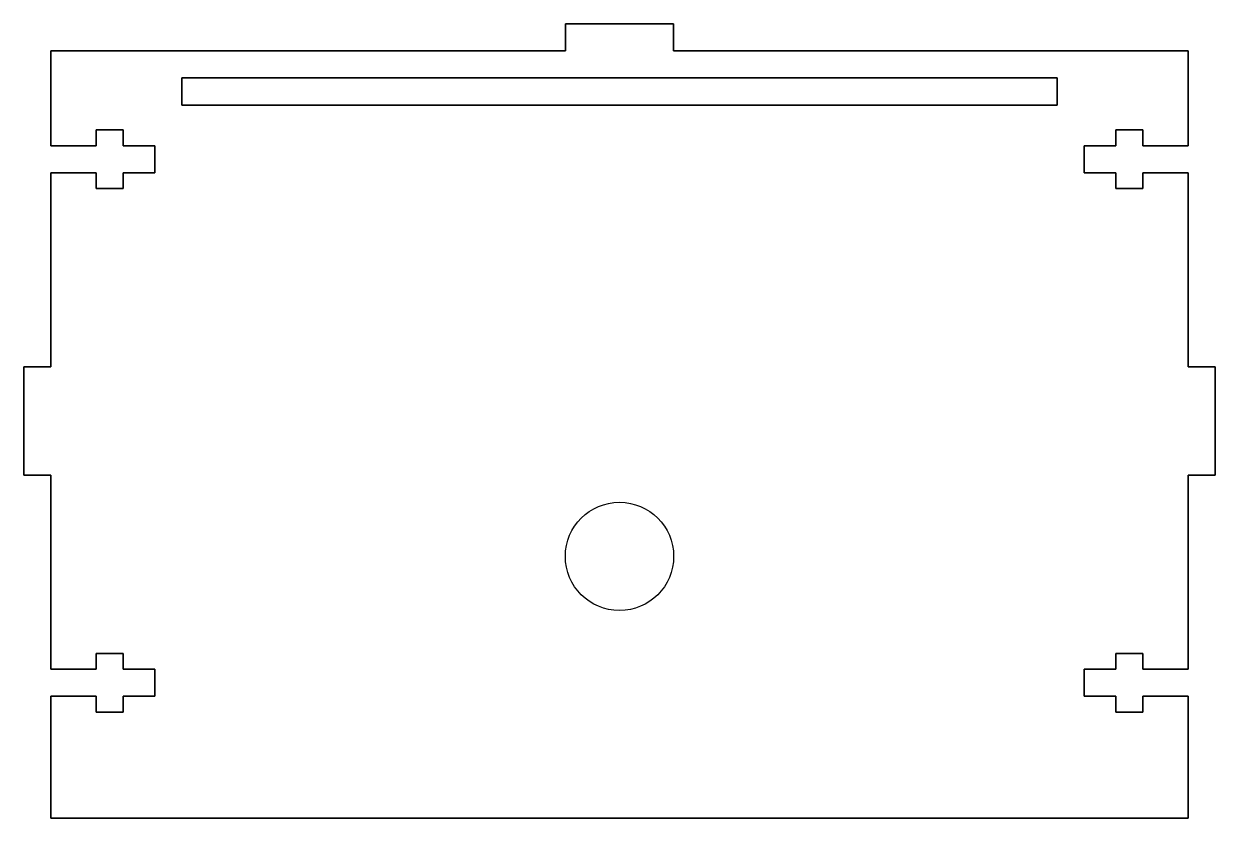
# Model space of a CAD drawing. Header units: millimetres. Extents: x -131 to 1, y 11 to 99.
import ezdxf

# ---------------------------------------------------------------- set-up
doc = ezdxf.new("R2010")
doc.units = ezdxf.units.MM
doc.layers.get('0').update_dxf_attribs({"linetype": 'CONTINUOUS'})

msp = doc.modelspace()

# ---------------------------------------------------------------- linework, layer by layer
for points in [[(-1.5, 11), (-127.5, 11), (-127.5, 24.5), (-122.5, 24.5), (-122.5, 22.75), (-119.5, 22.75), (-119.5, 24.5), (-116, 24.5), (-116, 27.5), (-119.5, 27.5), (-119.5, 29.25), (-122.5, 29.25), (-122.5, 27.5), (-127.5, 27.5), (-127.5, 49), (-130.5, 49), (-130.5, 61), (-127.5, 61), (-127.5, 82.5), (-122.5, 82.5), (-122.5, 80.75), (-119.5, 80.75), (-119.5, 82.5), (-116, 82.5), (-116, 85.5), (-119.5, 85.5), (-119.5, 87.25), (-122.5, 87.25), (-122.5, 85.5), (-127.5, 85.5), (-127.5, 96), (-70.5, 96), (-70.5, 99), (-58.5, 99), (-58.5, 96), (-1.5, 96), (-1.5, 85.5), (-6.5, 85.5), (-6.5, 87.25), (-9.5, 87.25), (-9.5, 85.5), (-13, 85.5), (-13, 82.5), (-9.5, 82.5), (-9.5, 80.75), (-6.5, 80.75), (-6.5, 82.5), (-1.5, 82.5), (-1.5, 61), (1.5, 61), (1.5, 49), (-1.5, 49), (-1.5, 27.5), (-6.5, 27.5), (-6.5, 29.25), (-9.5, 29.25), (-9.5, 27.5), (-13, 27.5), (-13, 24.5), (-9.5, 24.5), (-9.5, 22.75), (-6.5, 22.75), (-6.5, 24.5), (-1.5, 24.5)], [(-1.5, 11), (-1.5, 24.5), (-6.5, 24.5), (-6.5, 22.75), (-9.5, 22.75), (-9.5, 24.5), (-13, 24.5), (-13, 27.5), (-9.5, 27.5), (-9.5, 29.25), (-6.5, 29.25), (-6.5, 27.5), (-1.5, 27.5), (-1.5, 49), (1.5, 49), (1.5, 61), (-1.5, 61), (-1.5, 82.5), (-6.5, 82.5), (-6.5, 80.75), (-9.5, 80.75), (-9.5, 82.5), (-13, 82.5), (-13, 85.5), (-9.5, 85.5), (-9.5, 87.25), (-6.5, 87.25), (-6.5, 85.5), (-1.5, 85.5), (-1.5, 96), (-58.5, 96), (-58.5, 99), (-70.5, 99), (-70.5, 96), (-127.5, 96), (-127.5, 85.5), (-122.5, 85.5), (-122.5, 87.25), (-119.5, 87.25), (-119.5, 85.5), (-116, 85.5), (-116, 82.5), (-119.5, 82.5), (-119.5, 80.75), (-122.5, 80.75), (-122.5, 82.5), (-127.5, 82.5), (-127.5, 61), (-130.5, 61), (-130.5, 49), (-127.5, 49), (-127.5, 27.5), (-122.5, 27.5), (-122.5, 29.25), (-119.5, 29.25), (-119.5, 27.5), (-116, 27.5), (-116, 24.5), (-119.5, 24.5), (-119.5, 22.75), (-122.5, 22.75), (-122.5, 24.5), (-127.5, 24.5), (-127.5, 11)], [(-113, 90), (-16, 90), (-16, 93), (-113, 93)], [(-113, 90), (-113, 93), (-16, 93), (-16, 90)]]:
    msp.add_lwpolyline(points, close=True)
msp.add_circle((-64.5, 40), 6)
msp.add_circle((-64.5, 40), 6)

doc.saveas('drawing.dxf')
